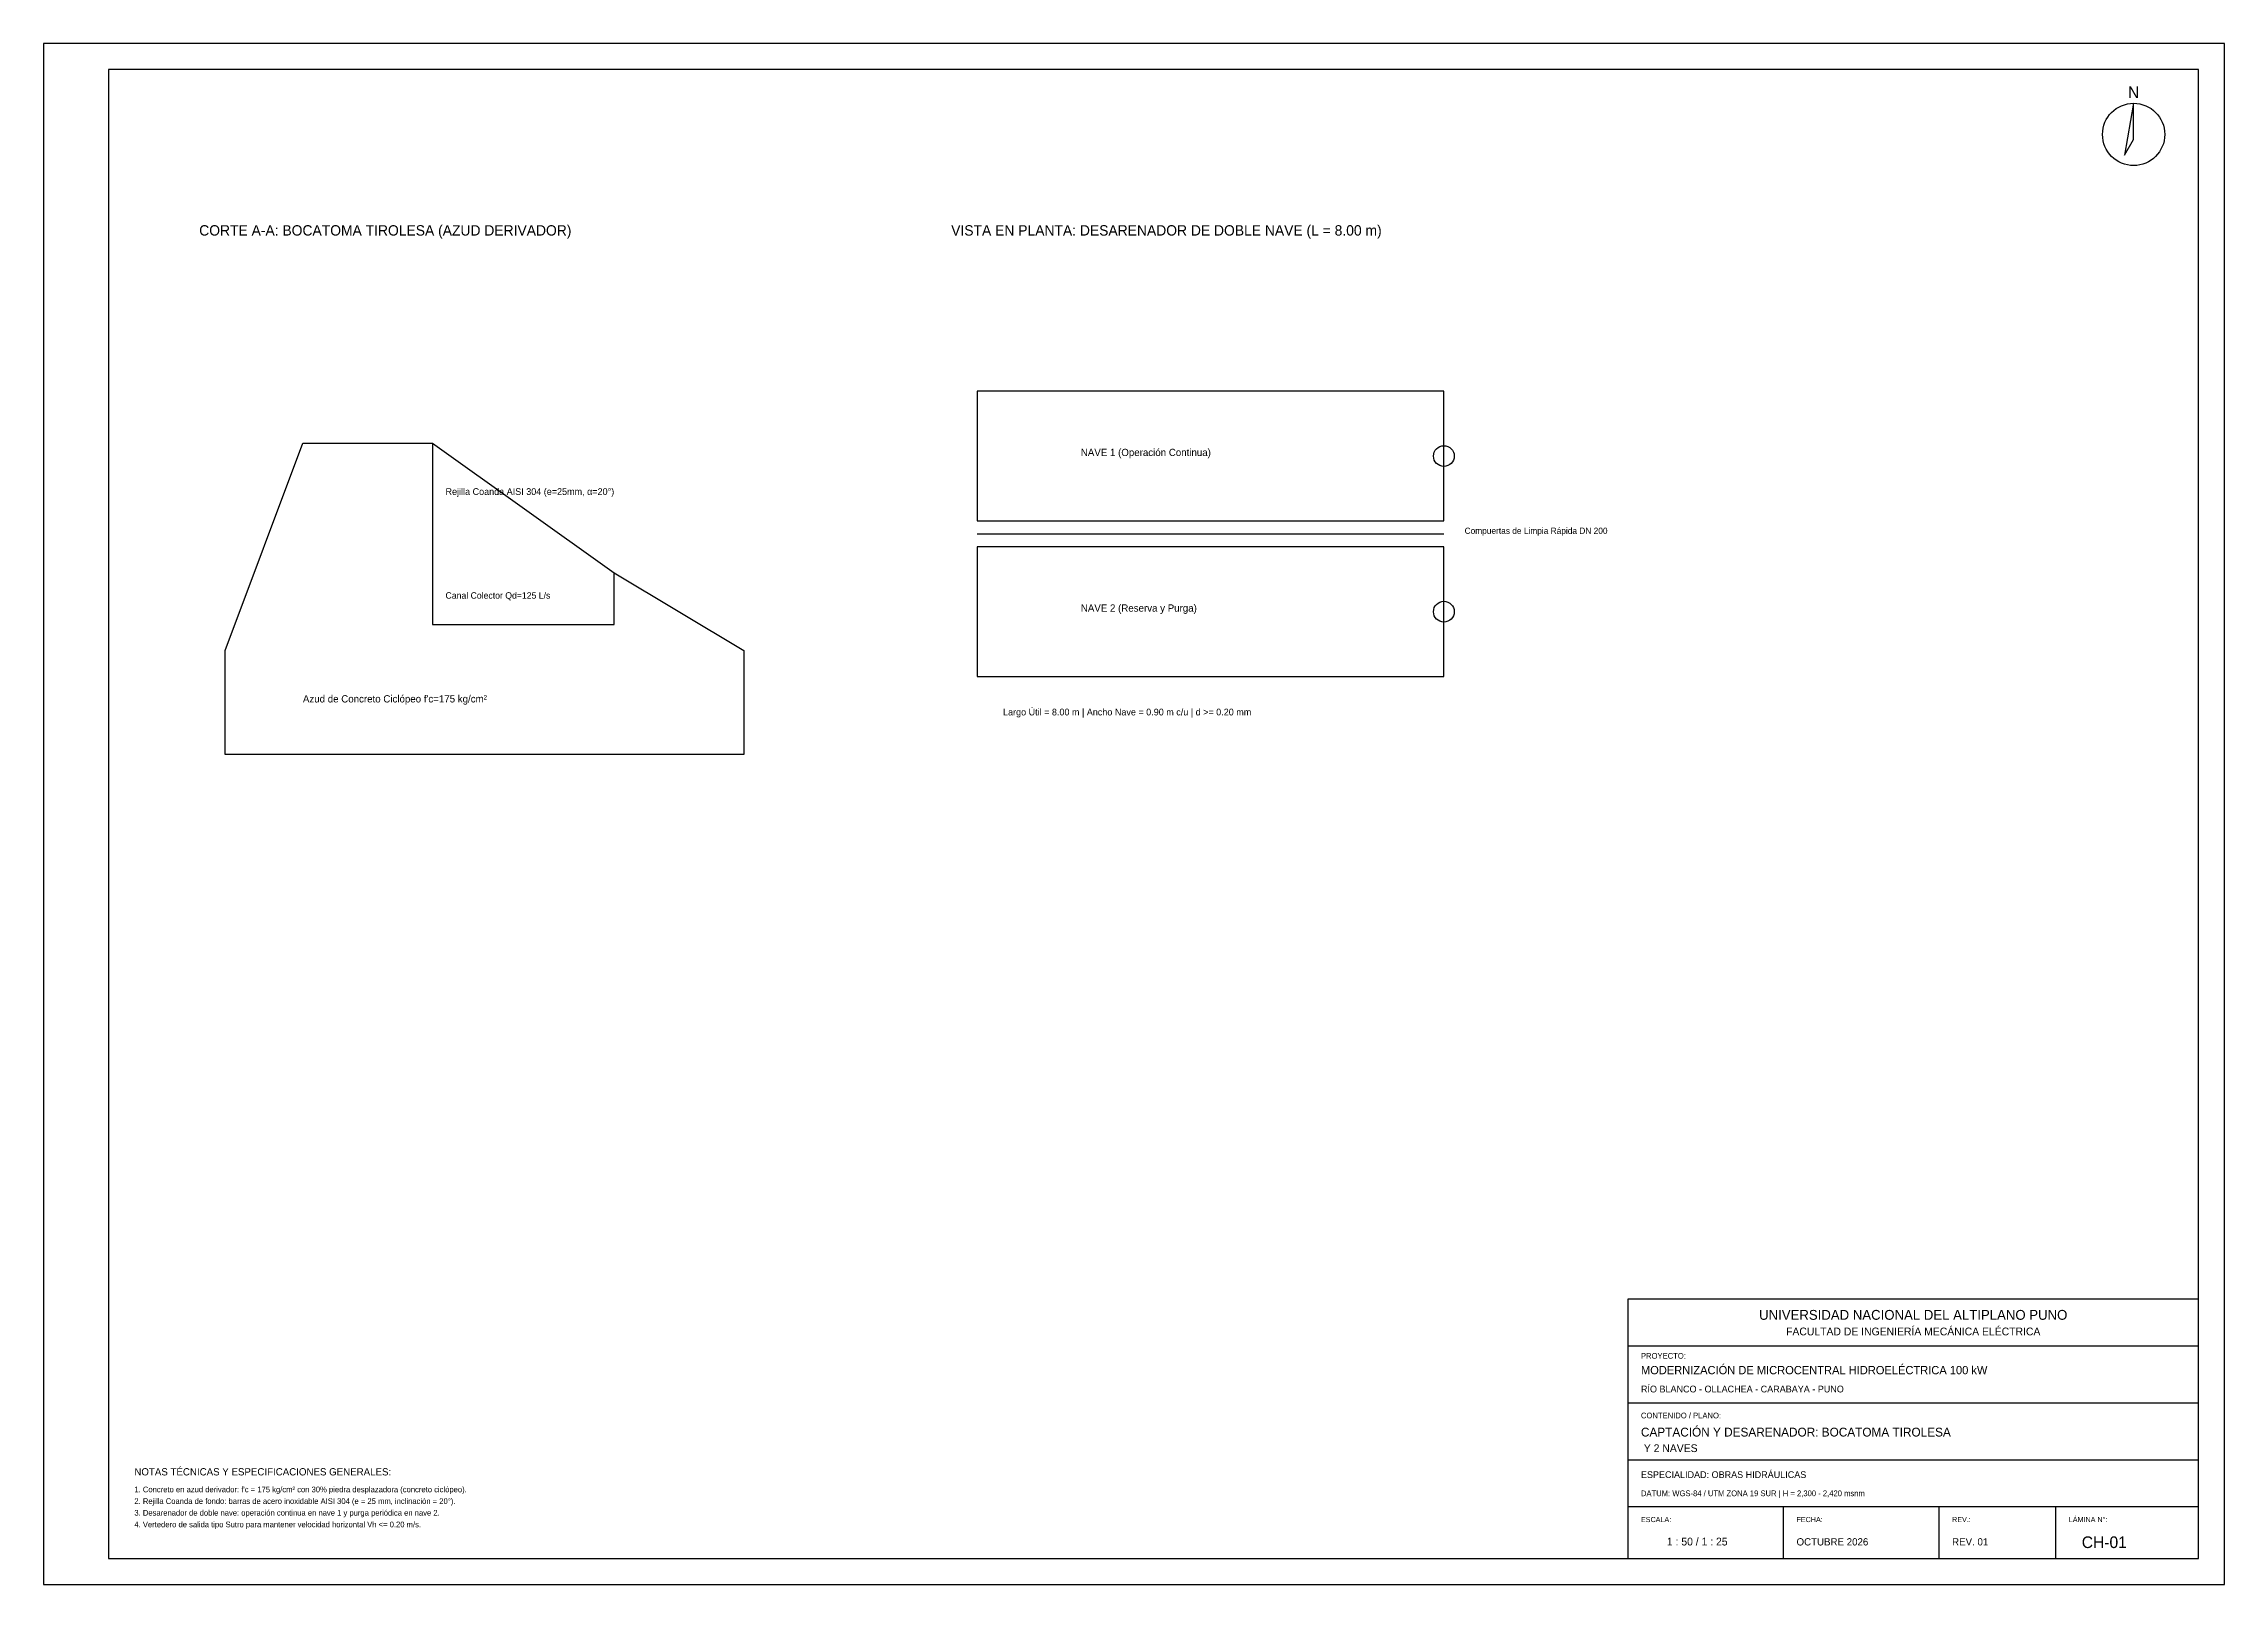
# Model space of a CAD drawing. Header units: metres. Extents: x 0 to 841, y 0 to 594.
import ezdxf
from ezdxf.enums import TextEntityAlignment as Align

# ---------------------------------------------------------------- set-up
doc = ezdxf.new("R2010")
doc.units = ezdxf.units.M
for name, color, linetype in [('0_CAJETIN', 2, 'Continuous'), ('0_MARCO_Y_BORDE', 4, 'Continuous'), ('0_TEXTOS_ROTULO', 7, 'Continuous'), ('CIVIL_CONCRETO', 4, 'Continuous'), ('COTAS_Y_NIVELES', 7, 'Continuous'), ('HIDRAULICA_AGUA', 5, 'Continuous'), ('MECANICA_EQUIPOS', 2, 'Continuous'), ('NOTAS_TECNICAS', 7, 'Continuous')]:
    doc.layers.add(name, color=color, linetype=linetype)

msp = doc.modelspace()

# ---------------------------------------------------------------- linework, layer by layer
at = {"layer": '0_CAJETIN'}
for p, q in [((611, 92), (831, 92)), ((611, 70), (831, 70)), ((611, 48), (831, 48)), ((611, 30), (831, 30)), ((671, 10), (671, 30)), ((731, 10), (731, 30)), ((776, 10), (776, 30))]:
    msp.add_line(p, q, dxfattribs=at)
msp.add_lwpolyline([(611, 10), (831, 10), (831, 110), (611, 110), (611, 10)], close=True, dxfattribs=at)
at = {"layer": '0_MARCO_Y_BORDE'}
for points in [[(0, 0), (841, 0), (841, 594), (0, 594), (0, 0)], [(25, 10), (831, 10), (831, 584), (25, 584), (25, 10)], [(806, 571), (802.5, 551), (806, 557), (806, 571)]]:
    msp.add_lwpolyline(points, close=True, dxfattribs=at)
msp.add_circle((806, 559), 12, dxfattribs=at)
at = {"layer": 'CIVIL_CONCRETO'}
msp.add_line((360, 405), (540, 405), dxfattribs=at)
for points in [[(360, 410), (540, 410), (540, 460), (360, 460), (360, 410)], [(70, 360), (100, 440), (150, 440), (220, 390), (270, 360), (270, 320), (70, 320), (70, 360)], [(360, 350), (540, 350), (540, 400), (360, 400), (360, 350)]]:
    msp.add_lwpolyline(points, close=True, dxfattribs=at)
msp.add_lwpolyline([(150, 440), (150, 370), (220, 370), (220, 390)], dxfattribs=at)
at = {"layer": 'MECANICA_EQUIPOS'}
msp.add_line((150, 440), (220, 390), dxfattribs=at)
for centre in [(540, 435), (540, 375)]:
    msp.add_circle(centre, 4, dxfattribs=at)

# ---------------------------------------------------------------- texts
at = {"layer": '0_TEXTOS_ROTULO'}
for s, height, p in [('N', 4.5, (806, 573)), ('UNIVERSIDAD NACIONAL DEL ALTIPLANO PUNO', 3.8, (721, 102)), ('FACULTAD DE INGENIERÍA MECÁNICA ELÉCTRICA', 3, (721, 96))]:
    msp.add_text(s, height=height, dxfattribs=at).set_placement(p, align=Align.CENTER)
for s, height, p in [('CORTE A-A: BOCATOMA TIROLESA (AZUD DERIVADOR)', 4, (60, 520)), ('VISTA EN PLANTA: DESARENADOR DE DOBLE NAVE (L = 8.00 m)', 4, (350, 520)), ('PROYECTO:', 2.2, (616, 87)), ('MODERNIZACIÓN DE MICROCENTRAL HIDROELÉCTRICA 100 kW', 3.2, (616, 81)), ('RÍO BLANCO - OLLACHEA - CARABAYA - PUNO', 2.6, (616, 74)), ('CONTENIDO / PLANO:', 2.2, (616, 64)), ('CAPTACIÓN Y DESARENADOR: BOCATOMA TIROLESA', 3.4, (616, 57)), (' Y 2 NAVES', 3, (616, 51)), ('ESPECIALIDAD: OBRAS HIDRÁULICAS', 2.6, (616, 41)), ('DATUM: WGS-84 / UTM ZONA 19 SUR | H = 2,300 - 2,420 msnm', 2.2, (616, 34)), ('ESCALA:', 2, (616, 24)), ('FECHA:', 2, (676, 24)), ('REV.:', 2, (736, 24)), ('LÁMINA N°:', 2, (781, 24)), ('1 : 50 / 1 : 25', 3, (626, 15)), ('OCTUBRE 2026', 2.8, (676, 15)), ('REV. 01', 2.8, (736, 15)), ('CH-01', 4.5, (786, 14))]:
    msp.add_text(s, height=height, dxfattribs=at).set_placement(p)
at = {"layer": 'CIVIL_CONCRETO'}
msp.add_text("Azud de Concreto Ciclópeo f'c=175 kg/cm²", height=2.8, dxfattribs=at).set_placement((100, 340))
at = {"layer": 'COTAS_Y_NIVELES'}
msp.add_text('Largo Útil = 8.00 m | Ancho Nave = 0.90 m c/u | d >= 0.20 mm', height=2.6, dxfattribs=at).set_placement((370, 335))
at = {"layer": 'HIDRAULICA_AGUA'}
for s, height, p in [('NAVE 1 (Operación Continua)', 2.8, (400, 435)), ('Canal Colector Qd=125 L/s', 2.5, (155, 380)), ('NAVE 2 (Reserva y Purga)', 2.8, (400, 375))]:
    msp.add_text(s, height=height, dxfattribs=at).set_placement(p)
at = {"layer": 'MECANICA_EQUIPOS'}
for s, height, p in [('Rejilla Coanda AISI 304 (e=25mm, α=20°)', 2.6, (155, 420)), ('Compuertas de Limpia Rápida DN 200', 2.4, (548, 405))]:
    msp.add_text(s, height=height, dxfattribs=at).set_placement(p)
at = {"layer": 'NOTAS_TECNICAS'}
for s, height, p in [('NOTAS TÉCNICAS Y ESPECIFICACIONES GENERALES:', 2.8, (35, 42)), ("1. Concreto en azud derivador: f'c = 175 kg/cm² con 30% piedra desplazadora (concreto ciclópeo).", 2.2, (35, 35.5)), ('3. Desarenador de doble nave: operación continua en nave 1 y purga periódica en nave 2.', 2.2, (35, 26.5)), ('2. Rejilla Coanda de fondo: barras de acero inoxidable AISI 304 (e = 25 mm, inclinación = 20°).', 2.2, (35, 31)), ('4. Vertedero de salida tipo Sutro para mantener velocidad horizontal Vh <= 0.20 m/s.', 2.2, (35, 22))]:
    msp.add_text(s, height=height, dxfattribs=at).set_placement(p)

doc.saveas('drawing.dxf')
